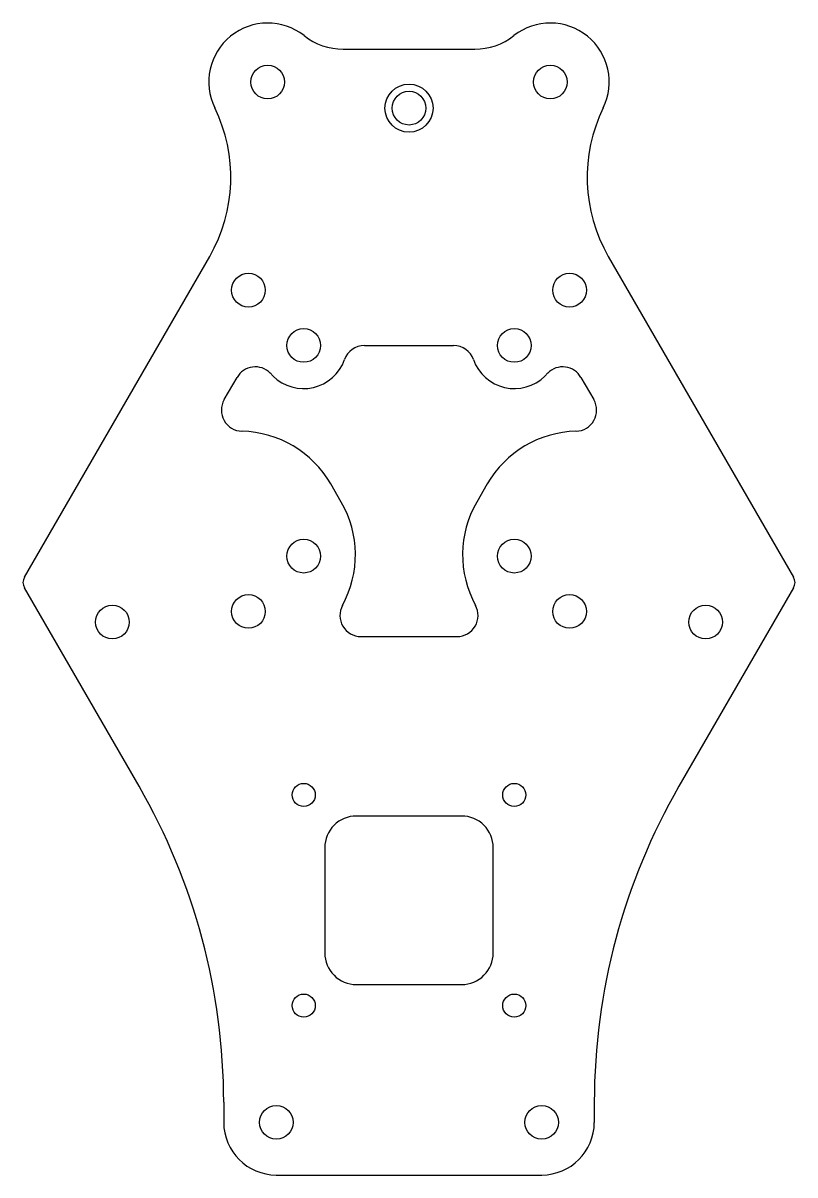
# Model space of a CAD drawing. Header units: millimetres. Extents: x -37 to 37, y -69 to 41.
import ezdxf

# ---------------------------------------------------------------- set-up
doc = ezdxf.new("R2010")
doc.units = ezdxf.units.MM
doc.header["$MEASUREMENT"] = 0
doc.layers.add('Main Plate v2', color=5, linetype='Continuous')

msp = doc.modelspace()

# ---------------------------------------------------------------- linework, layer by layer
at = {"layer": 'Main Plate v2'}
for p, q in [((-6.25, 38.13), (6.25, 38.13)), ((-36.52, -12), (-18.93, 18.46)), ((18.93, 18.46), (36.52, -12)), ((-4.24, 10), (4.24, 10)), ((-17.55, 4.86), (-16.33, 6.97)), ((-13.18, 7.39), (-12.9, 7.1)), ((13.18, 7.39), (12.9, 7.1)), ((16.33, 6.97), (17.55, 4.86)), ((-6.43, -4.87), (-7.43, -3.14)), ((7.43, -3.14), (6.43, -4.87)), ((-25.64, -31.85), (-36.52, -13)), ((36.52, -13), (25.64, -31.85)), ((-4.56, -17.63), (4.56, -17.63)), ((-17.6, -61.85), (-17.6, -63.75)), ((17.6, -61.85), (17.6, -63.75)), ((-12.6, -68.75), (12.6, -68.75))]:
    msp.add_line(p, q, dxfattribs=at)
msp.add_lwpolyline([(-5, -50.67), (5, -50.67, 0.414214), (8, -47.67), (8, -37.67, 0.414214), (5, -34.67), (-5, -34.67, 0.414214), (-8, -37.67), (-8, -47.67, 0.414214)], format="xyb", close=True, dxfattribs=at)
for centre, radius in [((-13.42, 35.01), 1.6), ((13.42, 35.01), 1.6), ((0, 32.53), 2.28), ((0, 32.53), 1.6), ((-15.25, 15.25), 1.6), ((15.25, 15.25), 1.6), ((-10, 10), 1.6), ((10, 10), 1.6), ((-10, -10), 1.6), ((10, -10), 1.6), ((-15.25, -15.25), 1.6), ((15.25, -15.25), 1.6), ((-28.17, -16.26), 1.6), ((28.17, -16.26), 1.6), ((-10, -32.67), 1.1), ((10, -32.67), 1.1), ((-10, -52.67), 1.1), ((10, -52.67), 1.1), ((-12.6, -63.75), 1.6), ((12.6, -63.75), 1.6)]:
    msp.add_circle(centre, radius, dxfattribs=at)
for centre, radius, start, end in [((-13.42, 35.01), 5.6, 51.8339, 206.0613), ((13.42, 35.01), 5.6, 333.9387, 128.1661), ((-6.25, 44.13), 6, 231.8339, 270), ((6.25, 44.13), 6, 270, 308.1661), ((-31.92, 25.96), 15, 330, 26.0613), ((31.92, 25.96), 15, 153.9387, 210), ((-4.24, 8), 2, 90, 160.8605), ((4.24, 8), 2, 19.1395, 90), ((-14.6, 5.97), 2, 45, 150), ((-10, 10), 4.1, 225, 340.8605), ((10, 10), 4.1, 199.1395, 315), ((14.6, 5.97), 2, 30, 135), ((-15.82, 3.86), 2, 150, 268.6811), ((15.82, 3.86), 2, 271.3189, 30), ((-16.09, -8.14), 10, 30, 88.6811), ((16.09, -8.14), 10, 91.3189, 150), ((-15.09, -9.87), 10, 331.3189, 30), ((15.09, -9.87), 10, 150, 208.6811), ((-35.66, -12.5), 1, 150, 210), ((35.66, -12.5), 1, 330, 30), ((-4.56, -15.63), 2, 151.3189, 270), ((4.56, -15.63), 2, 270, 28.6811), ((-77.6, -61.85), 60, 0, 30), ((77.6, -61.85), 60, 150, 180), ((-12.6, -63.75), 5, 180, 270), ((12.6, -63.75), 5, 270, 0)]:
    msp.add_arc(centre, radius, start, end, dxfattribs=at)

doc.saveas('drawing.dxf')
